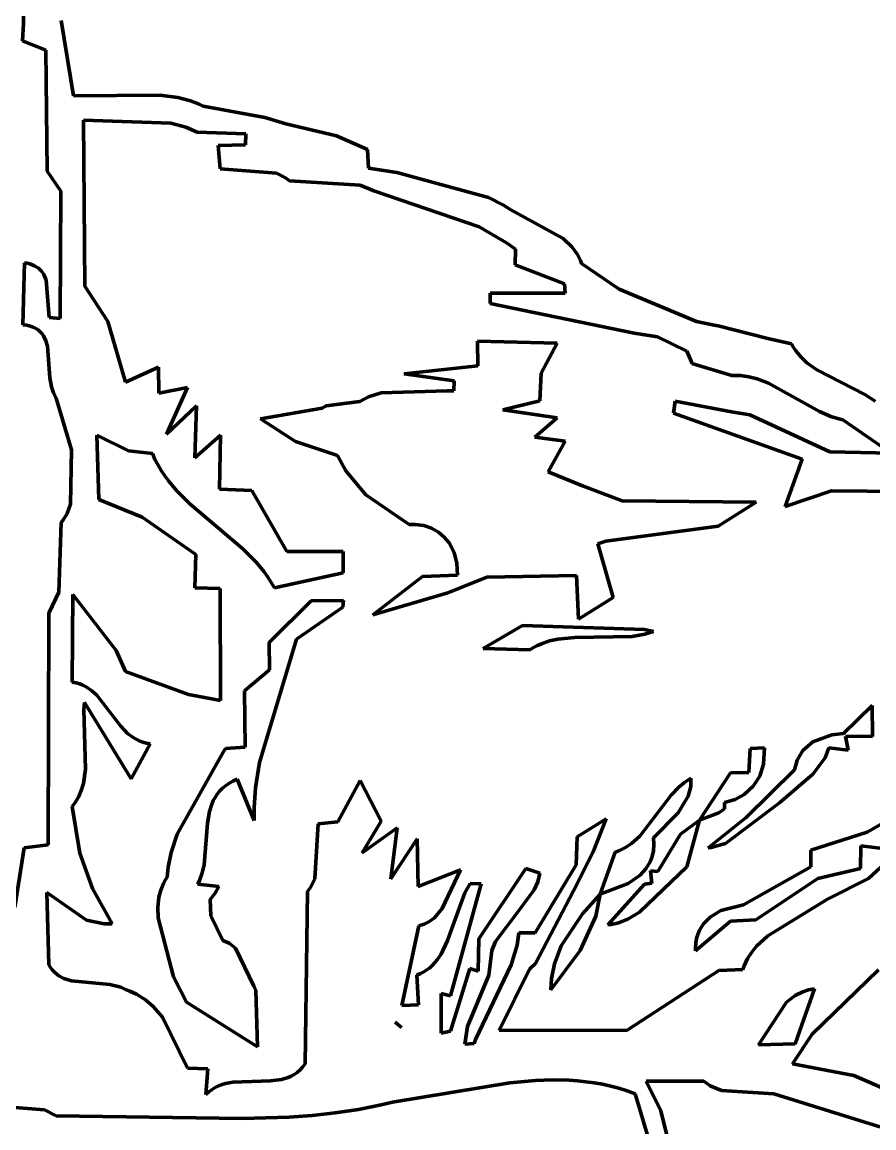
# Model space of a CAD drawing. Header units: millimetres. Extents: x 0 to 7.9, y 0 to 11.
# Drawn here: x 4.207 to 5.168, y 8.53 to 9.778 of the extents above; entities that cross this region are included whole.
import ezdxf

# ---------------------------------------------------------------- set-up
doc = ezdxf.new("R2010")
doc.units = ezdxf.units.MM
doc.layers.add('color#010101ff', color=7, linetype='CONTINUOUS', lineweight=100)
doc.layers.add('color#ffffffff', color=7, linetype='CONTINUOUS', lineweight=100)

msp = doc.modelspace()

# ---------------------------------------------------------------- linework, layer by layer
at = {"layer": 'color#010101ff'}
for p, q in [((4.2089, 9.776), (4.2089, 9.7952)), ((4.2078, 9.7566), (4.2089, 9.776)), ((4.2512, 9.7794), (4.2651, 9.6945)), ((4.2339, 9.7462), (4.2078, 9.7566)), ((4.2356, 9.6097), (4.2339, 9.7462)), ((4.2651, 9.6945), (4.3627, 9.6952)), ((4.3627, 9.6952), (4.3828, 9.6927)), ((4.3828, 9.6927), (4.3974, 9.6889)), ((4.3974, 9.6889), (4.407, 9.6852)), ((4.407, 9.6852), (4.4117, 9.683)), ((4.4117, 9.683), (4.4813, 9.6699)), ((4.2767, 9.6669), (4.2782, 9.4798)), ((4.3749, 9.6638), (4.2767, 9.6669)), ((4.3921, 9.659), (4.3749, 9.6638)), ((4.4046, 9.6536), (4.3921, 9.659)), ((4.4813, 9.6699), (4.505, 9.6629)), ((4.505, 9.6629), (4.562, 9.6493)), ((4.4597, 9.6517), (4.4046, 9.6536)), ((4.4592, 9.6393), (4.4597, 9.6517)), ((4.562, 9.6493), (4.597, 9.634)), ((4.4283, 9.6385), (4.4592, 9.6393)), ((4.4308, 9.6123), (4.4283, 9.6385)), ((4.597, 9.634), (4.5982, 9.6128)), ((4.2509, 9.5871), (4.2356, 9.6097)), ((4.4944, 9.6071), (4.4308, 9.6123)), ((4.5982, 9.6128), (4.63, 9.6081)), ((4.63, 9.6081), (4.7337, 9.5798)), ((4.5044, 9.602), (4.4944, 9.6071)), ((4.5091, 9.5986), (4.5044, 9.602)), ((4.5886, 9.5936), (4.5091, 9.5986)), ((4.2502, 9.4434), (4.2509, 9.5871)), ((4.6041, 9.5874), (4.5886, 9.5936)), ((4.7229, 9.5468), (4.6041, 9.5874)), ((4.7337, 9.5798), (4.7505, 9.5711)), ((4.7505, 9.5711), (4.7586, 9.5658)), ((4.7586, 9.5658), (4.8179, 9.5334)), ((4.754, 9.5286), (4.7229, 9.5468)), ((4.8179, 9.5334), (4.8279, 9.5239)), ((4.7639, 9.5215), (4.754, 9.5286)), ((4.7638, 9.504), (4.7639, 9.5215)), ((4.8279, 9.5239), (4.834, 9.5153)), ((4.834, 9.5153), (4.8372, 9.5087)), ((4.8372, 9.5087), (4.8386, 9.5052)), ((4.2082, 9.4363), (4.2098, 9.5061)), ((4.2098, 9.5061), (4.2131, 9.5056)), ((4.2131, 9.5056), (4.2161, 9.5049)), ((4.2161, 9.5049), (4.2214, 9.5028)), ((4.2214, 9.5028), (4.2257, 9.5001)), ((4.2257, 9.5001), (4.2291, 9.4968)), ((4.2291, 9.4968), (4.2317, 9.493)), ((4.8193, 9.4822), (4.7638, 9.504)), ((4.8386, 9.5052), (4.8811, 9.4764)), ((4.2317, 9.493), (4.2345, 9.4864)), ((4.2345, 9.4864), (4.2379, 9.4445)), ((4.2782, 9.4798), (4.3038, 9.4397)), ((4.7353, 9.4601), (4.7355, 9.4719)), ((4.7355, 9.4719), (4.8202, 9.4718)), ((4.8202, 9.4718), (4.8193, 9.4822)), ((4.8811, 9.4764), (4.9681, 9.44)), ((4.8981, 9.4268), (4.7353, 9.4601)), ((4.2126, 9.4357), (4.2082, 9.4363)), ((4.2164, 9.4348), (4.2126, 9.4357)), ((4.2199, 9.4336), (4.2164, 9.4348)), ((4.2229, 9.4321), (4.2199, 9.4336)), ((4.2379, 9.4445), (4.2502, 9.4434)), ((4.3038, 9.4397), (4.324, 9.3716)), ((4.9681, 9.44), (4.9884, 9.4356)), ((4.9884, 9.4356), (4.9927, 9.4351)), ((4.9927, 9.4351), (5.0489, 9.4207)), ((4.2255, 9.4304), (4.2229, 9.4321)), ((4.2278, 9.4284), (4.2255, 9.4304)), ((4.2298, 9.4261), (4.2278, 9.4284)), ((4.2315, 9.4237), (4.2298, 9.4261)), ((4.234, 9.4182), (4.2315, 9.4237)), ((4.9244, 9.4225), (4.8981, 9.4268)), ((4.9572, 9.4063), (4.9244, 9.4225)), ((5.0489, 9.4207), (5.0755, 9.4147)), ((4.2357, 9.4121), (4.234, 9.4182)), ((4.2387, 9.3765), (4.2357, 9.4121)), ((4.7211, 9.4177), (4.8109, 9.4154)), ((4.7216, 9.39), (4.7211, 9.4177)), ((4.8109, 9.4154), (4.793, 9.3815)), ((5.0755, 9.4147), (5.0778, 9.4106)), ((5.0778, 9.4106), (5.0805, 9.4067)), ((4.9626, 9.3945), (4.9572, 9.4063)), ((5.0805, 9.4067), (5.0863, 9.3996)), ((5.0863, 9.3996), (5.0929, 9.3934)), ((4.324, 9.3716), (4.3613, 9.3884)), ((4.3613, 9.3884), (4.3614, 9.3591)), ((4.6385, 9.3808), (4.7216, 9.39)), ((4.963, 9.3924), (4.9626, 9.3945)), ((5.0081, 9.3788), (4.963, 9.3924)), ((5.0929, 9.3934), (5.104, 9.3854)), ((5.104, 9.3854), (5.1582, 9.3576)), ((4.2404, 9.366), (4.2387, 9.3765)), ((4.6947, 9.3729), (4.6385, 9.3808)), ((4.6943, 9.3618), (4.6947, 9.3729)), ((4.793, 9.3815), (4.7914, 9.3505)), ((5.0131, 9.3789), (5.0081, 9.3788)), ((5.018, 9.3788), (5.0131, 9.3789)), ((5.0275, 9.3775), (5.018, 9.3788)), ((5.0366, 9.3753), (5.0275, 9.3775)), ((5.0496, 9.3704), (5.0366, 9.3753)), ((4.2425, 9.3594), (4.2404, 9.366)), ((4.2455, 9.3534), (4.2425, 9.3594)), ((4.3614, 9.3591), (4.3938, 9.3653)), ((4.3938, 9.3653), (4.3702, 9.3129)), ((4.5983, 9.3548), (4.6123, 9.3594)), ((4.6123, 9.3594), (4.6869, 9.3615)), ((4.6869, 9.3615), (4.6943, 9.3618)), ((5.107, 9.3382), (5.0496, 9.3704)), ((4.263, 9.2951), (4.2455, 9.3534)), ((4.5505, 9.3449), (4.5882, 9.3495)), ((4.5882, 9.3495), (4.5983, 9.3548)), ((4.7914, 9.3505), (4.7498, 9.3402)), ((4.9425, 9.3364), (4.9441, 9.3501)), ((4.9441, 9.3501), (5.0079, 9.3378)), ((5.1582, 9.3576), (5.1699, 9.3499)), ((4.3702, 9.3129), (4.4039, 9.3447)), ((4.4039, 9.3447), (4.4023, 9.2859)), ((4.4764, 9.3301), (4.5458, 9.3422)), ((4.5458, 9.3422), (4.5505, 9.3449)), ((4.7498, 9.3402), (4.8111, 9.331)), ((5.0877, 9.2847), (4.9425, 9.3364)), ((5.0079, 9.3378), (5.0286, 9.3346)), ((5.0286, 9.3346), (5.1189, 9.2928)), ((5.12, 9.3327), (5.107, 9.3382)), ((4.5157, 9.3045), (4.4764, 9.3301)), ((4.8111, 9.331), (4.7857, 9.3092)), ((5.129, 9.33), (5.12, 9.3327)), ((5.1336, 9.329), (5.129, 9.33)), ((5.1881, 9.2912), (5.1336, 9.329)), ((4.3272, 9.294), (4.2917, 9.3116)), ((4.2917, 9.3116), (4.294, 9.239)), ((4.4023, 9.2859), (4.431, 9.3118)), ((4.431, 9.3118), (4.4301, 9.2508)), ((4.7857, 9.3092), (4.82, 9.3048)), ((4.5633, 9.2888), (4.5157, 9.3045)), ((4.82, 9.3048), (4.801, 9.2703)), ((4.2618, 9.2339), (4.263, 9.2951)), ((4.3542, 9.2909), (4.3272, 9.294)), ((4.3572, 9.2842), (4.3542, 9.2909)), ((4.3606, 9.2778), (4.3572, 9.2842)), ((4.5727, 9.2713), (4.5633, 9.2888)), ((5.0683, 9.2311), (5.0877, 9.2847)), ((5.1189, 9.2928), (5.1881, 9.2912)), ((4.3643, 9.2716), (4.3606, 9.2778)), ((4.3682, 9.2657), (4.3643, 9.2716)), ((4.5952, 9.2442), (4.5727, 9.2713)), ((4.3725, 9.26), (4.3682, 9.2657)), ((4.3816, 9.2492), (4.3725, 9.26)), ((4.801, 9.2703), (4.8398, 9.2546)), ((4.3966, 9.2342), (4.3816, 9.2492)), ((4.4301, 9.2508), (4.4666, 9.2492)), ((4.4666, 9.2492), (4.5061, 9.1804)), ((4.8398, 9.2546), (4.8845, 9.2374)), ((5.1205, 9.2488), (5.0683, 9.2311)), ((5.263, 9.2478), (5.1205, 9.2488)), ((4.2579, 9.2231), (4.2618, 9.2339)), ((4.294, 9.239), (4.3428, 9.2191)), ((4.4564, 9.1834), (4.3966, 9.2342)), ((4.6439, 9.2109), (4.5952, 9.2442)), ((4.8845, 9.2374), (5.0355, 9.2362)), ((5.0355, 9.2362), (4.9928, 9.2091)), ((4.2533, 9.2154), (4.2579, 9.2231)), ((4.2485, 9.1343), (4.2514, 9.213)), ((4.2514, 9.213), (4.2533, 9.2154)), ((4.3428, 9.2191), (4.4033, 9.177)), ((4.6508, 9.2109), (4.6439, 9.2109)), ((4.6605, 9.2095), (4.6508, 9.2109)), ((4.6693, 9.2066), (4.6605, 9.2095)), ((4.9928, 9.2091), (4.8661, 9.1919)), ((4.6771, 9.2023), (4.6693, 9.2066)), ((4.6837, 9.1967), (4.6771, 9.2023)), ((4.6893, 9.19), (4.6837, 9.1967)), ((4.6948, 9.1794), (4.6893, 9.19)), ((4.8661, 9.1919), (4.857, 9.1889)), ((4.857, 9.1889), (4.8744, 9.1283)), ((4.4033, 9.177), (4.4022, 9.1395)), ((4.4713, 9.1682), (4.4564, 9.1834)), ((4.5061, 9.1804), (4.5694, 9.1805)), ((4.5694, 9.1805), (4.5697, 9.1563)), ((4.698, 9.1673), (4.6948, 9.1794)), ((4.4803, 9.1573), (4.4713, 9.1682)), ((4.6987, 9.1538), (4.698, 9.1673)), ((4.4844, 9.1515), (4.4803, 9.1573)), ((4.4883, 9.1455), (4.4844, 9.1515)), ((4.5697, 9.1563), (4.4919, 9.1392)), ((4.603, 9.1089), (4.6592, 9.1523)), ((4.6592, 9.1523), (4.6987, 9.1538)), ((4.7316, 9.1514), (4.6877, 9.1338)), ((4.8327, 9.1534), (4.7316, 9.1514)), ((4.8353, 9.104), (4.8327, 9.1534)), ((4.2374, 9.1109), (4.2485, 9.1343)), ((4.4022, 9.1395), (4.4306, 9.1386)), ((4.4306, 9.1386), (4.4312, 9.0123)), ((4.4919, 9.1392), (4.4883, 9.1455)), ((4.6877, 9.1338), (4.603, 9.1089)), ((4.2644, 9.132), (4.2639, 9.033)), ((4.3134, 9.0685), (4.2644, 9.132)), ((4.4861, 9.0776), (4.5336, 9.1247)), ((4.5336, 9.1247), (4.57, 9.1251)), ((4.57, 9.1251), (4.5692, 9.1176)), ((4.8744, 9.1283), (4.8353, 9.104)), ((4.2366, 8.8495), (4.2374, 9.1109)), ((4.5692, 9.1176), (4.5167, 9.0815)), ((4.7277, 9.071), (4.7718, 9.0967)), ((4.7718, 9.0967), (4.9095, 9.0922)), ((4.8956, 9.0843), (4.831, 9.0834)), ((4.9101, 9.087), (4.8956, 9.0843)), ((4.9095, 9.0922), (4.9196, 9.0899)), ((4.9196, 9.0899), (4.9101, 9.087)), ((4.5167, 9.0815), (4.4753, 8.9422)), ((4.4863, 9.0467), (4.4861, 9.0776)), ((4.7844, 9.0719), (4.7801, 9.0693)), ((4.7888, 9.0743), (4.7844, 9.0719)), ((4.7933, 9.0763), (4.7888, 9.0743)), ((4.8024, 9.0794), (4.7933, 9.0763)), ((4.8117, 9.0815), (4.8024, 9.0794)), ((4.831, 9.0834), (4.8117, 9.0815)), ((4.3239, 9.0449), (4.3134, 9.0685)), ((4.7801, 9.0693), (4.7277, 9.071)), ((4.4583, 9.0232), (4.4863, 9.0467)), ((4.3949, 9.0191), (4.3239, 9.0449)), ((4.2639, 9.033), (4.2682, 9.0321)), ((4.2682, 9.0321), (4.2722, 9.0309)), ((4.2722, 9.0309), (4.2759, 9.0294)), ((4.2759, 9.0294), (4.2794, 9.0277)), ((4.2794, 9.0277), (4.2859, 9.0233)), ((4.2859, 9.0233), (4.2916, 9.0182)), ((4.4588, 8.9595), (4.4583, 9.0232)), ((4.2777, 9.0101), (4.277, 9.002)), ((4.3303, 8.924), (4.2777, 9.0101)), ((4.2916, 9.0182), (4.3181, 8.9836)), ((4.4312, 9.0123), (4.3949, 9.0191)), ((4.277, 9.002), (4.2787, 8.9346)), ((5.1343, 8.975), (5.1665, 9.0064)), ((5.1665, 9.0064), (5.167, 8.9716)), ((4.3181, 8.9836), (4.3262, 8.9751)), ((4.3262, 8.9751), (4.3324, 8.9704)), ((5.0995, 8.9654), (5.1209, 8.9735)), ((5.1209, 8.9735), (5.1343, 8.975)), ((5.167, 8.9716), (5.1364, 8.9721)), ((5.1364, 8.9721), (5.1395, 8.9562)), ((4.3519, 8.9632), (4.3303, 8.924)), ((4.3324, 8.9704), (4.3358, 8.9684)), ((4.3358, 8.9684), (4.3394, 8.9666)), ((4.3394, 8.9666), (4.3433, 8.9652)), ((4.3433, 8.9652), (4.3474, 8.964)), ((4.3474, 8.964), (4.3519, 8.9632)), ((4.4366, 8.958), (4.4588, 8.9595)), ((5.0884, 8.9558), (5.0995, 8.9654)), ((4.3822, 8.8615), (4.4339, 8.9532)), ((4.4339, 8.9532), (4.4366, 8.958)), ((5.0274, 8.931), (5.0288, 8.9581)), ((5.0288, 8.9581), (5.0451, 8.9587)), ((5.0451, 8.9587), (5.044, 8.9405)), ((5.0819, 8.9448), (5.0884, 8.9558)), ((5.1133, 8.9475), (5.0996, 8.9291)), ((5.1175, 8.9587), (5.1133, 8.9475)), ((5.1395, 8.9562), (5.1175, 8.9587)), ((4.2787, 8.9346), (4.2764, 8.9184)), ((4.4753, 8.9422), (4.4707, 8.9135)), ((5.0242, 8.8802), (5.0787, 8.9341)), ((5.044, 8.9405), (5.0397, 8.927)), ((5.0787, 8.9341), (5.0819, 8.9448)), ((4.4501, 8.9234), (4.4451, 8.9212)), ((4.4692, 8.8768), (4.4501, 8.9234)), ((4.5634, 8.8752), (4.5888, 8.9219)), ((4.5888, 8.9219), (4.6123, 8.8761)), ((4.9548, 8.9198), (4.9619, 8.9244)), ((4.9619, 8.9244), (4.9617, 8.9153)), ((4.9715, 8.8771), (5.0065, 8.9305)), ((5.0065, 8.9305), (5.0274, 8.931)), ((5.0397, 8.927), (5.0323, 8.9154)), ((5.0996, 8.9291), (5.0621, 8.8967)), ((4.274, 8.9107), (4.2707, 8.9032)), ((4.2764, 8.9184), (4.274, 8.9107)), ((4.43, 8.9099), (4.4273, 8.9065)), ((4.4331, 8.913), (4.43, 8.9099)), ((4.4366, 8.916), (4.4331, 8.913)), ((4.4406, 8.9187), (4.4366, 8.916)), ((4.4451, 8.9212), (4.4406, 8.9187)), ((4.4707, 8.9135), (4.4691, 8.8916)), ((4.9397, 8.9054), (4.9483, 8.9144)), ((4.9483, 8.9144), (4.9548, 8.9198)), ((4.9617, 8.9153), (4.959, 8.9044)), ((5.0323, 8.9154), (5.0221, 8.9061)), ((4.2707, 8.9032), (4.2663, 8.896)), ((4.423, 8.8992), (4.4213, 8.8953)), ((4.425, 8.9029), (4.423, 8.8992)), ((4.4273, 8.9065), (4.425, 8.9029)), ((4.9042, 8.859), (4.9397, 8.9054)), ((4.959, 8.9044), (4.9477, 8.8856)), ((5.0119, 8.9006), (5, 8.8971)), ((5, 8.8971), (5, 8.8901)), ((5.0621, 8.8967), (5.001, 8.8509)), ((5.0221, 8.9061), (5.0119, 8.9006)), ((4.2663, 8.896), (4.2636, 8.8925)), ((4.2636, 8.8925), (4.2724, 8.8401)), ((4.4188, 8.887), (4.4166, 8.8738)), ((4.4213, 8.8953), (4.4188, 8.887)), ((4.4691, 8.8916), (4.4692, 8.8768)), ((4.9477, 8.8856), (4.9198, 8.8573)), ((4.9935, 8.8854), (4.9715, 8.8771)), ((5, 8.8901), (4.9935, 8.8854)), ((5.161, 8.8635), (5.1996, 8.8859)), ((4.4166, 8.8738), (4.4127, 8.8269)), ((4.5375, 8.811), (4.5414, 8.8731)), ((4.5414, 8.8731), (4.5634, 8.8752)), ((4.6123, 8.8761), (4.5911, 8.8403)), ((4.8335, 8.8583), (4.8664, 8.8788)), ((4.8664, 8.8788), (4.8518, 8.8414)), ((4.9501, 8.8614), (4.9715, 8.8771)), ((4.9715, 8.8771), (4.9575, 8.8245)), ((4.9814, 8.8458), (5.0242, 8.8802)), ((4.3753, 8.8406), (4.3822, 8.8615)), ((4.5911, 8.8403), (4.6303, 8.8684)), ((4.6303, 8.8684), (4.6233, 8.8111)), ((4.9245, 8.8191), (4.9501, 8.8614)), ((5.0972, 8.8432), (5.161, 8.8635)), ((4.2096, 8.8458), (4.2366, 8.8495)), ((4.6233, 8.8111), (4.6531, 8.856)), ((4.6531, 8.856), (4.6541, 8.8023)), ((4.8326, 8.8266), (4.8335, 8.8583)), ((4.8882, 8.8464), (4.8951, 8.8509)), ((4.8951, 8.8509), (4.9042, 8.859)), ((4.9198, 8.8573), (4.9203, 8.8496)), ((4.9203, 8.8496), (4.9198, 8.8426)), ((5.001, 8.8509), (4.9848, 8.8463)), ((5.1538, 8.8482), (5.1534, 8.8227)), ((5.1874, 8.844), (5.1538, 8.8482)), ((4.1992, 8.7789), (4.2096, 8.8458)), ((4.2724, 8.8401), (4.2867, 8.8)), ((4.3721, 8.8243), (4.3753, 8.8406)), ((4.8518, 8.8414), (4.8294, 8.7974)), ((4.8597, 8.7937), (4.8765, 8.8412)), ((4.8765, 8.8412), (4.8806, 8.8427)), ((4.8806, 8.8427), (4.8882, 8.8464)), ((4.9183, 8.8361), (4.916, 8.8301)), ((4.9198, 8.8426), (4.9183, 8.8361)), ((4.9848, 8.8463), (4.9814, 8.8458)), ((5.0972, 8.8247), (5.0972, 8.8432)), ((4.371, 8.813), (4.3721, 8.8243)), ((4.4127, 8.8269), (4.4106, 8.8178)), ((4.7228, 8.7434), (4.7755, 8.8226)), ((4.7755, 8.8226), (4.7914, 8.8175)), ((4.7864, 8.7499), (4.8326, 8.8266)), ((4.9575, 8.8245), (4.9039, 8.7732)), ((4.911, 8.8221), (4.9046, 8.8151)), ((4.916, 8.8301), (4.911, 8.8221)), ((5.0214, 8.7816), (5.0972, 8.8247)), ((5.1534, 8.8227), (5.1051, 8.8114)), ((5.1624, 8.8112), (5.1763, 8.824)), ((4.3667, 8.8056), (4.3687, 8.8093)), ((4.3687, 8.8093), (4.371, 8.813)), ((4.4106, 8.8178), (4.4076, 8.8091)), ((4.5326, 8.8012), (4.5375, 8.811)), ((4.6541, 8.8023), (4.702, 8.8213)), ((4.702, 8.8213), (4.6814, 8.7775)), ((4.7908, 8.8141), (4.7891, 8.8076)), ((4.7914, 8.8175), (4.7908, 8.8141)), ((4.9046, 8.8151), (4.8913, 8.8057)), ((4.9179, 8.8061), (4.9163, 8.8199)), ((4.9163, 8.8199), (4.9245, 8.8191)), ((5.1051, 8.8114), (5.0351, 8.7648)), ((5.1161, 8.7881), (5.1624, 8.8112)), ((4.2867, 8.8), (4.309, 8.7603)), ((4.3616, 8.7904), (4.3636, 8.7981)), ((4.3636, 8.7981), (4.3667, 8.8056)), ((4.4076, 8.8091), (4.4056, 8.805)), ((4.4056, 8.805), (4.4293, 8.8024)), ((4.4293, 8.8024), (4.4252, 8.7947)), ((4.5292, 8.7966), (4.5326, 8.8012)), ((4.7254, 8.8052), (4.6908, 8.679)), ((4.7067, 8.795), (4.7129, 8.8058)), ((4.7129, 8.8058), (4.7254, 8.8052)), ((4.7849, 8.7984), (4.768, 8.7755)), ((4.7891, 8.8076), (4.7849, 8.7984)), ((4.8294, 8.7974), (4.7867, 8.7154)), ((4.8913, 8.8057), (4.8597, 8.7937)), ((4.8683, 8.7589), (4.9097, 8.8048)), ((4.9097, 8.8048), (4.9179, 8.8061)), ((4.2799, 8.7642), (4.235, 8.7954)), ((4.235, 8.7954), (4.2373, 8.714)), ((4.3604, 8.7788), (4.3616, 8.7904)), ((4.4252, 8.7947), (4.4196, 8.7878)), ((4.4196, 8.7878), (4.4203, 8.7693)), ((4.5266, 8.6023), (4.5292, 8.7966)), ((4.6873, 8.7413), (4.7067, 8.795)), ((4.8395, 8.7716), (4.8597, 8.7937)), ((4.8597, 8.7937), (4.8545, 8.769)), ((5.0487, 8.7467), (5.1161, 8.7881)), ((4.3609, 8.767), (4.3604, 8.7788)), ((4.6814, 8.7775), (4.6728, 8.7671)), ((4.768, 8.7755), (4.7416, 8.7401)), ((4.9039, 8.7732), (4.8909, 8.7653)), ((4.9837, 8.7678), (4.9958, 8.7751)), ((4.9958, 8.7751), (5.0214, 8.7816)), ((4.2998, 8.7602), (4.2799, 8.7642)), ((4.309, 8.7603), (4.2998, 8.7602)), ((4.3782, 8.7005), (4.3609, 8.767)), ((4.4203, 8.7693), (4.4337, 8.7415)), ((4.6609, 8.7598), (4.6551, 8.7581)), ((4.6661, 8.7623), (4.6609, 8.7598)), ((4.6728, 8.7671), (4.6661, 8.7623)), ((4.8157, 8.7352), (4.8395, 8.7716)), ((4.8545, 8.769), (4.8371, 8.7301)), ((4.8724, 8.7594), (4.8683, 8.7589)), ((4.8801, 8.7612), (4.8724, 8.7594)), ((4.8909, 8.7653), (4.8801, 8.7612)), ((5.0067, 8.7632), (4.9673, 8.7296)), ((4.9716, 8.7531), (4.976, 8.7601)), ((4.976, 8.7601), (4.9837, 8.7678)), ((5.0351, 8.7648), (5.0067, 8.7632)), ((4.6551, 8.7581), (4.6359, 8.6681)), ((4.7658, 8.7361), (4.7679, 8.7502)), ((4.7679, 8.7502), (4.7864, 8.7499)), ((4.9686, 8.7452), (4.9716, 8.7531)), ((4.4337, 8.7415), (4.4408, 8.7384)), ((4.4408, 8.7384), (4.4482, 8.7326)), ((4.68, 8.7261), (4.6873, 8.7413)), ((4.7219, 8.7069), (4.7228, 8.7434)), ((4.7416, 8.7401), (4.7375, 8.73)), ((4.7591, 8.7139), (4.7658, 8.7361)), ((4.8079, 8.7152), (4.8157, 8.7352)), ((4.9672, 8.7329), (4.9675, 8.7393)), ((4.9675, 8.7393), (4.9686, 8.7452)), ((5.0307, 8.7283), (5.0361, 8.735)), ((5.0361, 8.735), (5.0487, 8.7467)), ((4.4482, 8.7326), (4.4689, 8.6897)), ((4.6755, 8.7194), (4.68, 8.7261)), ((4.7375, 8.73), (4.7339, 8.7021)), ((4.8371, 8.7301), (4.804, 8.6856)), ((4.9673, 8.7296), (4.9672, 8.7329)), ((5.026, 8.721), (5.0307, 8.7283)), ((4.2373, 8.714), (4.2393, 8.7109)), ((4.2393, 8.7109), (4.2415, 8.7081)), ((4.664, 8.7082), (4.6672, 8.7107)), ((4.6672, 8.7107), (4.6702, 8.7134)), ((4.6702, 8.7134), (4.6755, 8.7194)), ((4.6905, 8.639), (4.7123, 8.7097)), ((4.7123, 8.7097), (4.7219, 8.7069)), ((4.7188, 8.6295), (4.7591, 8.7139)), ((4.7867, 8.7154), (4.7799, 8.7091)), ((4.8046, 8.6985), (4.8079, 8.7152)), ((5.0205, 8.7087), (5.0221, 8.713)), ((5.0221, 8.713), (5.026, 8.721)), ((4.2415, 8.7081), (4.2438, 8.7056)), ((4.2438, 8.7056), (4.2487, 8.7016)), ((4.2487, 8.7016), (4.2542, 8.6986)), ((4.2542, 8.6986), (4.2631, 8.6958)), ((4.3927, 8.672), (4.3782, 8.7005)), ((4.6527, 8.7023), (4.6567, 8.704)), ((4.6545, 8.6689), (4.6527, 8.7023)), ((4.6567, 8.704), (4.6605, 8.706)), ((4.6605, 8.706), (4.664, 8.7082)), ((4.7339, 8.7021), (4.7099, 8.6442)), ((4.7799, 8.7091), (4.7457, 8.6398)), ((4.804, 8.6856), (4.8046, 8.6985)), ((4.8899, 8.6401), (4.9936, 8.7077)), ((4.9936, 8.7077), (5.0205, 8.7087)), ((5.1738, 8.7084), (5.0989, 8.6357)), ((4.2631, 8.6958), (4.3061, 8.6918)), ((4.3061, 8.6918), (4.3188, 8.6886)), ((4.3188, 8.6886), (4.3247, 8.6857)), ((4.3247, 8.6857), (4.3287, 8.6843)), ((4.4689, 8.6897), (4.4711, 8.6855)), ((4.4711, 8.6855), (4.473, 8.6216)), ((5.0797, 8.6249), (5.1014, 8.687)), ((5.0945, 8.6857), (5.0882, 8.6836)), ((5.1014, 8.687), (5.0945, 8.6857)), ((4.3287, 8.6843), (4.3362, 8.6809)), ((4.3362, 8.6809), (4.3463, 8.6746)), ((4.3463, 8.6746), (4.3552, 8.6669)), ((4.473, 8.6216), (4.3927, 8.672)), ((4.6908, 8.679), (4.6802, 8.6816)), ((4.6802, 8.6816), (4.6803, 8.637)), ((5.0797, 8.6794), (5.0699, 8.6718)), ((5.0882, 8.6836), (5.0797, 8.6794)), ((4.3552, 8.6669), (4.3655, 8.6549)), ((4.6359, 8.6681), (4.6545, 8.6689)), ((5.0699, 8.6718), (5.0384, 8.6237)), ((4.3655, 8.6549), (4.394, 8.5973)), ((4.6284, 8.6491), (4.6326, 8.6455)), ((4.6355, 8.6431), (4.6284, 8.6491)), ((4.6326, 8.6455), (4.6355, 8.6431)), ((4.6803, 8.637), (4.6905, 8.639)), ((4.7099, 8.6442), (4.707, 8.6244)), ((4.7457, 8.6398), (4.8899, 8.6401)), ((5.0989, 8.6357), (5.0766, 8.6024)), ((4.707, 8.6244), (4.7173, 8.6251)), ((4.7173, 8.6251), (4.7188, 8.6295)), ((5.0384, 8.6237), (5.0797, 8.6249)), ((4.394, 8.5973), (4.4167, 8.5965)), ((4.5209, 8.5954), (4.5238, 8.5986)), ((4.5238, 8.5986), (4.5266, 8.6023)), ((5.0766, 8.6024), (5.1458, 8.5891)), ((4.4167, 8.5965), (4.4147, 8.5676)), ((4.4998, 8.5845), (4.5074, 8.5868)), ((4.5074, 8.5868), (4.511, 8.5884)), ((4.511, 8.5884), (4.5144, 8.5903)), ((4.5144, 8.5903), (4.5177, 8.5926)), ((4.5177, 8.5926), (4.5209, 8.5954)), ((5.1458, 8.5891), (5.2162, 8.5584)), ((4.4181, 8.5707), (4.4216, 8.5733)), ((4.4216, 8.5733), (4.4252, 8.5755)), ((4.4252, 8.5755), (4.429, 8.5773)), ((4.429, 8.5773), (4.4329, 8.5788)), ((4.4329, 8.5788), (4.4369, 8.5799)), ((4.4369, 8.5799), (4.4451, 8.5815)), ((4.4451, 8.5815), (4.4877, 8.5829)), ((4.4877, 8.5829), (4.4998, 8.5845)), ((4.7578, 8.5808), (4.6253, 8.5589)), ((4.7865, 8.5834), (4.7578, 8.5808)), ((4.8056, 8.5841), (4.7865, 8.5834)), ((4.8246, 8.5837), (4.8056, 8.5841)), ((4.834, 8.5831), (4.8246, 8.5837)), ((4.8434, 8.5821), (4.834, 8.5831)), ((4.8528, 8.5808), (4.8434, 8.5821)), ((4.8622, 8.5791), (4.8528, 8.5808)), ((4.8715, 8.5771), (4.8622, 8.5791)), ((4.8808, 8.5746), (4.8715, 8.5771)), ((4.89, 8.5717), (4.8808, 8.5746)), ((4.9764, 8.5826), (4.9114, 8.5828)), ((4.9114, 8.5828), (4.928, 8.5492)), ((4.9836, 8.5775), (4.9764, 8.5826)), ((4.9964, 8.572), (4.9836, 8.5775)), ((4.4147, 8.5676), (4.4181, 8.5707)), ((4.8992, 8.5683), (4.89, 8.5717)), ((4.9138, 8.5191), (4.8992, 8.5683)), ((5.0555, 8.5682), (4.9964, 8.572)), ((5.1752, 8.5313), (5.0555, 8.5682)), ((4.2326, 8.5502), (4.1635, 8.5559)), ((4.2457, 8.5434), (4.2326, 8.5502)), ((4.5867, 8.5508), (4.5607, 8.5469)), ((4.5996, 8.5532), (4.5867, 8.5508)), ((4.6125, 8.5559), (4.5996, 8.5532)), ((4.6253, 8.5589), (4.6125, 8.5559)), ((4.928, 8.5492), (4.9348, 8.5218)), ((4.4561, 8.5405), (4.2457, 8.5434)), ((4.5086, 8.5421), (4.4561, 8.5405)), ((4.5347, 8.5441), (4.5086, 8.5421)), ((4.5607, 8.5469), (4.5347, 8.5441))]:
    msp.add_line(p, q, dxfattribs=at)
at = {"layer": 'color#ffffffff'}
for p, q in [((4.2089, 9.7952), (4.2089, 9.776)), ((4.2089, 9.776), (4.2078, 9.7566)), ((4.2651, 9.6945), (4.2512, 9.7794)), ((4.2078, 9.7566), (4.2339, 9.7462)), ((4.2339, 9.7462), (4.2356, 9.6097)), ((4.3627, 9.6952), (4.2651, 9.6945)), ((4.3828, 9.6927), (4.3627, 9.6952)), ((4.3974, 9.6889), (4.3828, 9.6927)), ((4.407, 9.6852), (4.3974, 9.6889)), ((4.4117, 9.683), (4.407, 9.6852)), ((4.4813, 9.6699), (4.4117, 9.683)), ((4.2767, 9.6669), (4.3749, 9.6638)), ((4.2782, 9.4798), (4.2767, 9.6669)), ((4.3749, 9.6638), (4.3921, 9.659)), ((4.3921, 9.659), (4.4046, 9.6536)), ((4.505, 9.6629), (4.4813, 9.6699)), ((4.562, 9.6493), (4.505, 9.6629)), ((4.4046, 9.6536), (4.4597, 9.6517)), ((4.4597, 9.6517), (4.4592, 9.6393)), ((4.597, 9.634), (4.562, 9.6493)), ((4.4592, 9.6393), (4.4283, 9.6385)), ((4.4283, 9.6385), (4.4308, 9.6123)), ((4.5982, 9.6128), (4.597, 9.634)), ((4.2356, 9.6097), (4.2509, 9.5871)), ((4.4308, 9.6123), (4.4944, 9.6071)), ((4.63, 9.6081), (4.5982, 9.6128)), ((4.7337, 9.5798), (4.63, 9.6081)), ((4.4944, 9.6071), (4.5044, 9.602)), ((4.5044, 9.602), (4.5091, 9.5986)), ((4.5091, 9.5986), (4.5886, 9.5936)), ((4.2509, 9.5871), (4.2502, 9.4434)), ((4.5886, 9.5936), (4.6041, 9.5874)), ((4.6041, 9.5874), (4.7229, 9.5468)), ((4.7505, 9.5711), (4.7337, 9.5798)), ((4.7586, 9.5658), (4.7505, 9.5711)), ((4.8179, 9.5334), (4.7586, 9.5658)), ((4.7229, 9.5468), (4.754, 9.5286)), ((4.8279, 9.5239), (4.8179, 9.5334)), ((4.754, 9.5286), (4.7639, 9.5215)), ((4.7639, 9.5215), (4.7638, 9.504)), ((4.834, 9.5153), (4.8279, 9.5239)), ((4.8372, 9.5087), (4.834, 9.5153)), ((4.8386, 9.5052), (4.8372, 9.5087)), ((4.2098, 9.5061), (4.2082, 9.4363)), ((4.2131, 9.5056), (4.2098, 9.5061)), ((4.2161, 9.5049), (4.2131, 9.5056)), ((4.2214, 9.5028), (4.2161, 9.5049)), ((4.2257, 9.5001), (4.2214, 9.5028)), ((4.2291, 9.4968), (4.2257, 9.5001)), ((4.2317, 9.493), (4.2291, 9.4968)), ((4.7638, 9.504), (4.8193, 9.4822)), ((4.8811, 9.4764), (4.8386, 9.5052)), ((4.2345, 9.4864), (4.2317, 9.493)), ((4.2379, 9.4445), (4.2345, 9.4864)), ((4.3038, 9.4397), (4.2782, 9.4798)), ((4.7355, 9.4719), (4.7353, 9.4601)), ((4.8202, 9.4718), (4.7355, 9.4719)), ((4.8193, 9.4822), (4.8202, 9.4718)), ((4.9681, 9.44), (4.8811, 9.4764)), ((4.7353, 9.4601), (4.8981, 9.4268)), ((4.2082, 9.4363), (4.2126, 9.4357)), ((4.2126, 9.4357), (4.2164, 9.4348)), ((4.2164, 9.4348), (4.2199, 9.4336)), ((4.2199, 9.4336), (4.2229, 9.4321)), ((4.2502, 9.4434), (4.2379, 9.4445)), ((4.324, 9.3716), (4.3038, 9.4397)), ((4.9884, 9.4356), (4.9681, 9.44)), ((4.9927, 9.4351), (4.9884, 9.4356)), ((5.0489, 9.4207), (4.9927, 9.4351)), ((4.2229, 9.4321), (4.2255, 9.4304)), ((4.2255, 9.4304), (4.2278, 9.4284)), ((4.2278, 9.4284), (4.2298, 9.4261)), ((4.2298, 9.4261), (4.2315, 9.4237)), ((4.2315, 9.4237), (4.234, 9.4182)), ((4.8981, 9.4268), (4.9244, 9.4225)), ((4.9244, 9.4225), (4.9572, 9.4063)), ((5.0755, 9.4147), (5.0489, 9.4207)), ((4.234, 9.4182), (4.2357, 9.4121)), ((4.2357, 9.4121), (4.2387, 9.3765)), ((4.7211, 9.4177), (4.7216, 9.39)), ((4.8109, 9.4154), (4.7211, 9.4177)), ((4.793, 9.3815), (4.8109, 9.4154)), ((5.0778, 9.4106), (5.0755, 9.4147)), ((5.0805, 9.4067), (5.0778, 9.4106)), ((4.9572, 9.4063), (4.9626, 9.3945)), ((5.0863, 9.3996), (5.0805, 9.4067)), ((5.0929, 9.3934), (5.0863, 9.3996)), ((4.3613, 9.3884), (4.324, 9.3716)), ((4.3614, 9.3591), (4.3613, 9.3884)), ((4.7216, 9.39), (4.6385, 9.3808)), ((4.9626, 9.3945), (4.963, 9.3924)), ((4.963, 9.3924), (5.0081, 9.3788)), ((5.104, 9.3854), (5.0929, 9.3934)), ((5.1582, 9.3576), (5.104, 9.3854)), ((4.2387, 9.3765), (4.2404, 9.366)), ((4.6385, 9.3808), (4.6947, 9.3729)), ((4.6947, 9.3729), (4.6943, 9.3618)), ((4.7914, 9.3505), (4.793, 9.3815)), ((5.0081, 9.3788), (5.0131, 9.3789)), ((5.0131, 9.3789), (5.018, 9.3788)), ((5.018, 9.3788), (5.0275, 9.3775)), ((5.0275, 9.3775), (5.0366, 9.3753)), ((5.0366, 9.3753), (5.0496, 9.3704)), ((4.2404, 9.366), (4.2425, 9.3594)), ((4.2425, 9.3594), (4.2455, 9.3534)), ((4.3938, 9.3653), (4.3614, 9.3591)), ((4.3702, 9.3129), (4.3938, 9.3653)), ((4.6123, 9.3594), (4.5983, 9.3548)), ((4.6869, 9.3615), (4.6123, 9.3594)), ((4.6943, 9.3618), (4.6869, 9.3615)), ((5.0496, 9.3704), (5.107, 9.3382)), ((4.2455, 9.3534), (4.263, 9.2951)), ((4.5882, 9.3495), (4.5505, 9.3449)), ((4.5983, 9.3548), (4.5882, 9.3495)), ((4.7498, 9.3402), (4.7914, 9.3505)), ((4.9441, 9.3501), (4.9425, 9.3364)), ((5.0079, 9.3378), (4.9441, 9.3501)), ((5.1699, 9.3499), (5.1582, 9.3576)), ((4.4039, 9.3447), (4.3702, 9.3129)), ((4.4023, 9.2859), (4.4039, 9.3447)), ((4.5458, 9.3422), (4.4764, 9.3301)), ((4.5505, 9.3449), (4.5458, 9.3422)), ((4.8111, 9.331), (4.7498, 9.3402)), ((4.9425, 9.3364), (5.0877, 9.2847)), ((5.0286, 9.3346), (5.0079, 9.3378)), ((5.1189, 9.2928), (5.0286, 9.3346)), ((5.107, 9.3382), (5.12, 9.3327)), ((4.4764, 9.3301), (4.5157, 9.3045)), ((4.7857, 9.3092), (4.8111, 9.331)), ((5.12, 9.3327), (5.129, 9.33)), ((5.129, 9.33), (5.1336, 9.329)), ((5.1336, 9.329), (5.1881, 9.2912)), ((4.294, 9.239), (4.2917, 9.3116)), ((4.2917, 9.3116), (4.3272, 9.294)), ((4.431, 9.3118), (4.4023, 9.2859)), ((4.4301, 9.2508), (4.431, 9.3118)), ((4.82, 9.3048), (4.7857, 9.3092)), ((4.5157, 9.3045), (4.5633, 9.2888)), ((4.801, 9.2703), (4.82, 9.3048)), ((4.263, 9.2951), (4.2618, 9.2339)), ((4.3272, 9.294), (4.3542, 9.2909)), ((4.3542, 9.2909), (4.3572, 9.2842)), ((4.3572, 9.2842), (4.3606, 9.2778)), ((4.5633, 9.2888), (4.5727, 9.2713)), ((5.0877, 9.2847), (5.0683, 9.2311)), ((5.1881, 9.2912), (5.1189, 9.2928)), ((4.3606, 9.2778), (4.3643, 9.2716)), ((4.3643, 9.2716), (4.3682, 9.2657)), ((4.5727, 9.2713), (4.5952, 9.2442)), ((4.3682, 9.2657), (4.3725, 9.26)), ((4.3725, 9.26), (4.3816, 9.2492)), ((4.8398, 9.2546), (4.801, 9.2703)), ((4.3816, 9.2492), (4.3966, 9.2342)), ((4.4666, 9.2492), (4.4301, 9.2508)), ((4.5061, 9.1804), (4.4666, 9.2492)), ((4.8845, 9.2374), (4.8398, 9.2546)), ((5.0683, 9.2311), (5.1205, 9.2488)), ((5.1205, 9.2488), (5.263, 9.2478)), ((4.2618, 9.2339), (4.2579, 9.2231)), ((4.3428, 9.2191), (4.294, 9.239)), ((4.3966, 9.2342), (4.4564, 9.1834)), ((4.5952, 9.2442), (4.6439, 9.2109)), ((5.0355, 9.2362), (4.8845, 9.2374)), ((4.9928, 9.2091), (5.0355, 9.2362)), ((4.2579, 9.2231), (4.2533, 9.2154)), ((4.2514, 9.213), (4.2485, 9.1343)), ((4.2533, 9.2154), (4.2514, 9.213)), ((4.4033, 9.177), (4.3428, 9.2191)), ((4.6439, 9.2109), (4.6508, 9.2109)), ((4.6508, 9.2109), (4.6605, 9.2095)), ((4.6605, 9.2095), (4.6693, 9.2066)), ((4.8661, 9.1919), (4.9928, 9.2091)), ((4.6693, 9.2066), (4.6771, 9.2023)), ((4.6771, 9.2023), (4.6837, 9.1967)), ((4.6837, 9.1967), (4.6893, 9.19)), ((4.6893, 9.19), (4.6948, 9.1794)), ((4.857, 9.1889), (4.8661, 9.1919)), ((4.8744, 9.1283), (4.857, 9.1889)), ((4.4022, 9.1395), (4.4033, 9.177)), ((4.4564, 9.1834), (4.4713, 9.1682)), ((4.5694, 9.1805), (4.5061, 9.1804)), ((4.5697, 9.1563), (4.5694, 9.1805)), ((4.6948, 9.1794), (4.698, 9.1673)), ((4.4713, 9.1682), (4.4803, 9.1573)), ((4.698, 9.1673), (4.6987, 9.1538)), ((4.4803, 9.1573), (4.4844, 9.1515)), ((4.4844, 9.1515), (4.4883, 9.1455)), ((4.4919, 9.1392), (4.5697, 9.1563)), ((4.6592, 9.1523), (4.603, 9.1089)), ((4.6987, 9.1538), (4.6592, 9.1523)), ((4.6877, 9.1338), (4.7316, 9.1514)), ((4.7316, 9.1514), (4.8327, 9.1534)), ((4.8327, 9.1534), (4.8353, 9.104)), ((4.2485, 9.1343), (4.2374, 9.1109)), ((4.4306, 9.1386), (4.4022, 9.1395)), ((4.4312, 9.0123), (4.4306, 9.1386)), ((4.4883, 9.1455), (4.4919, 9.1392)), ((4.603, 9.1089), (4.6877, 9.1338)), ((4.2639, 9.033), (4.2644, 9.132)), ((4.2644, 9.132), (4.3134, 9.0685)), ((4.5336, 9.1247), (4.4861, 9.0776)), ((4.57, 9.1251), (4.5336, 9.1247)), ((4.5692, 9.1176), (4.57, 9.1251)), ((4.8353, 9.104), (4.8744, 9.1283)), ((4.2374, 9.1109), (4.2366, 8.8495)), ((4.5167, 9.0815), (4.5692, 9.1176)), ((4.7718, 9.0967), (4.7277, 9.071)), ((4.9095, 9.0922), (4.7718, 9.0967)), ((4.831, 9.0834), (4.8956, 9.0843)), ((4.8956, 9.0843), (4.9101, 9.087)), ((4.9196, 9.0899), (4.9095, 9.0922)), ((4.9101, 9.087), (4.9196, 9.0899)), ((4.4753, 8.9422), (4.5167, 9.0815)), ((4.4861, 9.0776), (4.4863, 9.0467)), ((4.7801, 9.0693), (4.7844, 9.0719)), ((4.7844, 9.0719), (4.7888, 9.0743)), ((4.7888, 9.0743), (4.7933, 9.0763)), ((4.7933, 9.0763), (4.8024, 9.0794)), ((4.8024, 9.0794), (4.8117, 9.0815)), ((4.8117, 9.0815), (4.831, 9.0834)), ((4.3134, 9.0685), (4.3239, 9.0449)), ((4.7277, 9.071), (4.7801, 9.0693)), ((4.4863, 9.0467), (4.4583, 9.0232)), ((4.3239, 9.0449), (4.3949, 9.0191)), ((4.2682, 9.0321), (4.2639, 9.033)), ((4.2722, 9.0309), (4.2682, 9.0321)), ((4.2759, 9.0294), (4.2722, 9.0309)), ((4.2794, 9.0277), (4.2759, 9.0294)), ((4.2859, 9.0233), (4.2794, 9.0277)), ((4.2916, 9.0182), (4.2859, 9.0233)), ((4.4583, 9.0232), (4.4588, 8.9595)), ((4.277, 9.002), (4.2777, 9.0101)), ((4.2777, 9.0101), (4.3303, 8.924)), ((4.3181, 8.9836), (4.2916, 9.0182)), ((4.3949, 9.0191), (4.4312, 9.0123)), ((4.2787, 8.9346), (4.277, 9.002)), ((5.1665, 9.0064), (5.1343, 8.975)), ((5.167, 8.9716), (5.1665, 9.0064)), ((4.3262, 8.9751), (4.3181, 8.9836)), ((4.3324, 8.9704), (4.3262, 8.9751)), ((5.1209, 8.9735), (5.0995, 8.9654)), ((5.1343, 8.975), (5.1209, 8.9735)), ((5.1395, 8.9562), (5.1364, 8.9721)), ((5.1364, 8.9721), (5.167, 8.9716)), ((4.3303, 8.924), (4.3519, 8.9632)), ((4.3358, 8.9684), (4.3324, 8.9704)), ((4.3394, 8.9666), (4.3358, 8.9684)), ((4.3433, 8.9652), (4.3394, 8.9666)), ((4.3474, 8.964), (4.3433, 8.9652)), ((4.3519, 8.9632), (4.3474, 8.964)), ((4.4588, 8.9595), (4.4366, 8.958)), ((5.0995, 8.9654), (5.0884, 8.9558)), ((4.4339, 8.9532), (4.3822, 8.8615)), ((4.4366, 8.958), (4.4339, 8.9532)), ((5.0288, 8.9581), (5.0274, 8.931)), ((5.0451, 8.9587), (5.0288, 8.9581)), ((5.044, 8.9405), (5.0451, 8.9587)), ((5.0884, 8.9558), (5.0819, 8.9448)), ((5.0996, 8.9291), (5.1133, 8.9475)), ((5.1133, 8.9475), (5.1175, 8.9587)), ((5.1175, 8.9587), (5.1395, 8.9562)), ((4.2764, 8.9184), (4.2787, 8.9346)), ((4.4707, 8.9135), (4.4753, 8.9422)), ((5.0787, 8.9341), (5.0242, 8.8802)), ((5.0397, 8.927), (5.044, 8.9405)), ((5.0819, 8.9448), (5.0787, 8.9341)), ((4.4451, 8.9212), (4.4501, 8.9234)), ((4.4501, 8.9234), (4.4692, 8.8768)), ((4.5888, 8.9219), (4.5634, 8.8752)), ((4.6123, 8.8761), (4.5888, 8.9219)), ((4.9619, 8.9244), (4.9548, 8.9198)), ((4.9617, 8.9153), (4.9619, 8.9244)), ((5.0065, 8.9305), (4.9715, 8.8771)), ((5.0274, 8.931), (5.0065, 8.9305)), ((5.0323, 8.9154), (5.0397, 8.927)), ((5.0621, 8.8967), (5.0996, 8.9291)), ((4.2707, 8.9032), (4.274, 8.9107)), ((4.274, 8.9107), (4.2764, 8.9184)), ((4.4273, 8.9065), (4.43, 8.9099)), ((4.43, 8.9099), (4.4331, 8.913)), ((4.4331, 8.913), (4.4366, 8.916)), ((4.4366, 8.916), (4.4406, 8.9187)), ((4.4406, 8.9187), (4.4451, 8.9212)), ((4.4691, 8.8916), (4.4707, 8.9135)), ((4.9483, 8.9144), (4.9397, 8.9054)), ((4.9548, 8.9198), (4.9483, 8.9144)), ((4.959, 8.9044), (4.9617, 8.9153)), ((5.0221, 8.9061), (5.0323, 8.9154)), ((4.2663, 8.896), (4.2707, 8.9032)), ((4.4213, 8.8953), (4.423, 8.8992)), ((4.423, 8.8992), (4.425, 8.9029)), ((4.425, 8.9029), (4.4273, 8.9065)), ((4.9397, 8.9054), (4.9042, 8.859)), ((4.9477, 8.8856), (4.959, 8.9044)), ((5, 8.8971), (5.0119, 8.9006)), ((5, 8.8901), (5, 8.8971)), ((5.001, 8.8509), (5.0621, 8.8967)), ((5.0119, 8.9006), (5.0221, 8.9061)), ((4.2636, 8.8925), (4.2663, 8.896)), ((4.2724, 8.8401), (4.2636, 8.8925)), ((4.4166, 8.8738), (4.4188, 8.887)), ((4.4188, 8.887), (4.4213, 8.8953)), ((4.4692, 8.8768), (4.4691, 8.8916)), ((4.9198, 8.8573), (4.9477, 8.8856)), ((4.9715, 8.8771), (4.9935, 8.8854)), ((4.9935, 8.8854), (5, 8.8901)), ((5.1996, 8.8859), (5.161, 8.8635)), ((4.4127, 8.8269), (4.4166, 8.8738)), ((4.5414, 8.8731), (4.5375, 8.811)), ((4.5634, 8.8752), (4.5414, 8.8731)), ((4.5911, 8.8403), (4.6123, 8.8761)), ((4.8664, 8.8788), (4.8335, 8.8583)), ((4.8518, 8.8414), (4.8664, 8.8788)), ((4.9715, 8.8771), (4.9501, 8.8614)), ((4.9575, 8.8245), (4.9715, 8.8771)), ((5.0242, 8.8802), (4.9814, 8.8458)), ((4.3822, 8.8615), (4.3753, 8.8406)), ((4.6303, 8.8684), (4.5911, 8.8403)), ((4.6233, 8.8111), (4.6303, 8.8684)), ((4.9501, 8.8614), (4.9245, 8.8191)), ((5.161, 8.8635), (5.0972, 8.8432)), ((4.2366, 8.8495), (4.2096, 8.8458)), ((4.6531, 8.856), (4.6233, 8.8111)), ((4.6541, 8.8023), (4.6531, 8.856)), ((4.8335, 8.8583), (4.8326, 8.8266)), ((4.8951, 8.8509), (4.8882, 8.8464)), ((4.9042, 8.859), (4.8951, 8.8509)), ((4.9203, 8.8496), (4.9198, 8.8573)), ((4.9198, 8.8426), (4.9203, 8.8496)), ((4.9848, 8.8463), (5.001, 8.8509)), ((5.1534, 8.8227), (5.1538, 8.8482)), ((5.1538, 8.8482), (5.1874, 8.844)), ((4.2096, 8.8458), (4.1992, 8.7789)), ((4.2867, 8.8), (4.2724, 8.8401)), ((4.3753, 8.8406), (4.3721, 8.8243)), ((4.8294, 8.7974), (4.8518, 8.8414)), ((4.8765, 8.8412), (4.8597, 8.7937)), ((4.8806, 8.8427), (4.8765, 8.8412)), ((4.8882, 8.8464), (4.8806, 8.8427)), ((4.916, 8.8301), (4.9183, 8.8361)), ((4.9183, 8.8361), (4.9198, 8.8426)), ((4.9814, 8.8458), (4.9848, 8.8463)), ((5.0972, 8.8432), (5.0972, 8.8247)), ((4.3721, 8.8243), (4.371, 8.813)), ((4.4106, 8.8178), (4.4127, 8.8269)), ((4.7755, 8.8226), (4.7228, 8.7434)), ((4.7914, 8.8175), (4.7755, 8.8226)), ((4.8326, 8.8266), (4.7864, 8.7499)), ((4.9039, 8.7732), (4.9575, 8.8245)), ((4.9046, 8.8151), (4.911, 8.8221)), ((4.911, 8.8221), (4.916, 8.8301)), ((5.0972, 8.8247), (5.0214, 8.7816)), ((5.1051, 8.8114), (5.1534, 8.8227)), ((5.1763, 8.824), (5.1624, 8.8112)), ((4.3687, 8.8093), (4.3667, 8.8056)), ((4.371, 8.813), (4.3687, 8.8093)), ((4.4076, 8.8091), (4.4106, 8.8178)), ((4.5375, 8.811), (4.5326, 8.8012)), ((4.702, 8.8213), (4.6541, 8.8023)), ((4.6814, 8.7775), (4.702, 8.8213)), ((4.7891, 8.8076), (4.7908, 8.8141)), ((4.7908, 8.8141), (4.7914, 8.8175)), ((4.8913, 8.8057), (4.9046, 8.8151)), ((4.9245, 8.8191), (4.9163, 8.8199)), ((4.9163, 8.8199), (4.9179, 8.8061)), ((5.0351, 8.7648), (5.1051, 8.8114)), ((5.1624, 8.8112), (5.1161, 8.7881)), ((4.309, 8.7603), (4.2867, 8.8)), ((4.3636, 8.7981), (4.3616, 8.7904)), ((4.3667, 8.8056), (4.3636, 8.7981)), ((4.4056, 8.805), (4.4076, 8.8091)), ((4.4293, 8.8024), (4.4056, 8.805)), ((4.4252, 8.7947), (4.4293, 8.8024)), ((4.5326, 8.8012), (4.5292, 8.7966)), ((4.6908, 8.679), (4.7254, 8.8052)), ((4.7129, 8.8058), (4.7067, 8.795)), ((4.7254, 8.8052), (4.7129, 8.8058)), ((4.768, 8.7755), (4.7849, 8.7984)), ((4.7849, 8.7984), (4.7891, 8.8076)), ((4.7867, 8.7154), (4.8294, 8.7974)), ((4.8597, 8.7937), (4.8913, 8.8057)), ((4.9097, 8.8048), (4.8683, 8.7589)), ((4.9179, 8.8061), (4.9097, 8.8048)), ((4.2373, 8.714), (4.235, 8.7954)), ((4.235, 8.7954), (4.2799, 8.7642)), ((4.3616, 8.7904), (4.3604, 8.7788)), ((4.4196, 8.7878), (4.4252, 8.7947)), ((4.4203, 8.7693), (4.4196, 8.7878)), ((4.5292, 8.7966), (4.5266, 8.6023)), ((4.7067, 8.795), (4.6873, 8.7413)), ((4.8597, 8.7937), (4.8395, 8.7716)), ((4.8545, 8.769), (4.8597, 8.7937)), ((5.1161, 8.7881), (5.0487, 8.7467)), ((4.3604, 8.7788), (4.3609, 8.767)), ((4.6728, 8.7671), (4.6814, 8.7775)), ((4.7416, 8.7401), (4.768, 8.7755)), ((4.8909, 8.7653), (4.9039, 8.7732)), ((4.9958, 8.7751), (4.9837, 8.7678)), ((5.0214, 8.7816), (4.9958, 8.7751)), ((4.2799, 8.7642), (4.2998, 8.7602)), ((4.2998, 8.7602), (4.309, 8.7603)), ((4.3609, 8.767), (4.3782, 8.7005)), ((4.4337, 8.7415), (4.4203, 8.7693)), ((4.6551, 8.7581), (4.6609, 8.7598)), ((4.6609, 8.7598), (4.6661, 8.7623)), ((4.6661, 8.7623), (4.6728, 8.7671)), ((4.8395, 8.7716), (4.8157, 8.7352)), ((4.8371, 8.7301), (4.8545, 8.769)), ((4.8683, 8.7589), (4.8724, 8.7594)), ((4.8724, 8.7594), (4.8801, 8.7612)), ((4.8801, 8.7612), (4.8909, 8.7653)), ((4.9673, 8.7296), (5.0067, 8.7632)), ((4.976, 8.7601), (4.9716, 8.7531)), ((4.9837, 8.7678), (4.976, 8.7601)), ((5.0067, 8.7632), (5.0351, 8.7648)), ((4.6359, 8.6681), (4.6551, 8.7581)), ((4.7679, 8.7502), (4.7658, 8.7361)), ((4.7864, 8.7499), (4.7679, 8.7502)), ((4.9716, 8.7531), (4.9686, 8.7452)), ((4.4408, 8.7384), (4.4337, 8.7415)), ((4.4482, 8.7326), (4.4408, 8.7384)), ((4.6873, 8.7413), (4.68, 8.7261)), ((4.7228, 8.7434), (4.7219, 8.7069)), ((4.7375, 8.73), (4.7416, 8.7401)), ((4.7658, 8.7361), (4.7591, 8.7139)), ((4.8157, 8.7352), (4.8079, 8.7152)), ((4.9675, 8.7393), (4.9672, 8.7329)), ((4.9686, 8.7452), (4.9675, 8.7393)), ((5.0361, 8.735), (5.0307, 8.7283)), ((5.0487, 8.7467), (5.0361, 8.735)), ((4.4689, 8.6897), (4.4482, 8.7326)), ((4.68, 8.7261), (4.6755, 8.7194)), ((4.7339, 8.7021), (4.7375, 8.73)), ((4.804, 8.6856), (4.8371, 8.7301)), ((4.9672, 8.7329), (4.9673, 8.7296)), ((5.0307, 8.7283), (5.026, 8.721)), ((4.2393, 8.7109), (4.2373, 8.714)), ((4.2415, 8.7081), (4.2393, 8.7109)), ((4.6672, 8.7107), (4.664, 8.7082)), ((4.6702, 8.7134), (4.6672, 8.7107)), ((4.6755, 8.7194), (4.6702, 8.7134)), ((4.7123, 8.7097), (4.6905, 8.639)), ((4.7219, 8.7069), (4.7123, 8.7097)), ((4.7591, 8.7139), (4.7188, 8.6295)), ((4.7799, 8.7091), (4.7867, 8.7154)), ((4.8079, 8.7152), (4.8046, 8.6985)), ((5.0221, 8.713), (5.0205, 8.7087)), ((5.026, 8.721), (5.0221, 8.713)), ((4.2438, 8.7056), (4.2415, 8.7081)), ((4.2487, 8.7016), (4.2438, 8.7056)), ((4.2542, 8.6986), (4.2487, 8.7016)), ((4.2631, 8.6958), (4.2542, 8.6986)), ((4.3782, 8.7005), (4.3927, 8.672)), ((4.6567, 8.704), (4.6527, 8.7023)), ((4.6527, 8.7023), (4.6545, 8.6689)), ((4.6605, 8.706), (4.6567, 8.704)), ((4.664, 8.7082), (4.6605, 8.706)), ((4.7099, 8.6442), (4.7339, 8.7021)), ((4.7457, 8.6398), (4.7799, 8.7091)), ((4.8046, 8.6985), (4.804, 8.6856)), ((4.9936, 8.7077), (4.8899, 8.6401)), ((5.0205, 8.7087), (4.9936, 8.7077)), ((5.0989, 8.6357), (5.1738, 8.7084)), ((4.3061, 8.6918), (4.2631, 8.6958)), ((4.3188, 8.6886), (4.3061, 8.6918)), ((4.3247, 8.6857), (4.3188, 8.6886)), ((4.3287, 8.6843), (4.3247, 8.6857)), ((4.4711, 8.6855), (4.4689, 8.6897)), ((4.473, 8.6216), (4.4711, 8.6855)), ((5.1014, 8.687), (5.0797, 8.6249)), ((5.0882, 8.6836), (5.0945, 8.6857)), ((5.0945, 8.6857), (5.1014, 8.687)), ((4.3362, 8.6809), (4.3287, 8.6843)), ((4.3463, 8.6746), (4.3362, 8.6809)), ((4.3552, 8.6669), (4.3463, 8.6746)), ((4.3927, 8.672), (4.473, 8.6216)), ((4.6803, 8.637), (4.6802, 8.6816)), ((4.6802, 8.6816), (4.6908, 8.679)), ((5.0699, 8.6718), (5.0797, 8.6794)), ((5.0797, 8.6794), (5.0882, 8.6836)), ((4.3655, 8.6549), (4.3552, 8.6669)), ((4.6545, 8.6689), (4.6359, 8.6681)), ((5.0384, 8.6237), (5.0699, 8.6718)), ((4.394, 8.5973), (4.3655, 8.6549)), ((4.6284, 8.6491), (4.6355, 8.6431)), ((4.6326, 8.6455), (4.6284, 8.6491)), ((4.6355, 8.6431), (4.6326, 8.6455)), ((4.6905, 8.639), (4.6803, 8.637)), ((4.707, 8.6244), (4.7099, 8.6442)), ((4.8899, 8.6401), (4.7457, 8.6398)), ((5.0766, 8.6024), (5.0989, 8.6357)), ((4.7173, 8.6251), (4.707, 8.6244)), ((4.7188, 8.6295), (4.7173, 8.6251)), ((5.0797, 8.6249), (5.0384, 8.6237)), ((4.4167, 8.5965), (4.394, 8.5973)), ((4.5238, 8.5986), (4.5209, 8.5954)), ((4.5266, 8.6023), (4.5238, 8.5986)), ((5.1458, 8.5891), (5.0766, 8.6024)), ((4.4147, 8.5676), (4.4167, 8.5965)), ((4.5074, 8.5868), (4.4998, 8.5845)), ((4.511, 8.5884), (4.5074, 8.5868)), ((4.5144, 8.5903), (4.511, 8.5884)), ((4.5177, 8.5926), (4.5144, 8.5903)), ((4.5209, 8.5954), (4.5177, 8.5926)), ((5.2162, 8.5584), (5.1458, 8.5891)), ((4.4216, 8.5733), (4.4181, 8.5707)), ((4.4252, 8.5755), (4.4216, 8.5733)), ((4.429, 8.5773), (4.4252, 8.5755)), ((4.4329, 8.5788), (4.429, 8.5773)), ((4.4369, 8.5799), (4.4329, 8.5788)), ((4.4451, 8.5815), (4.4369, 8.5799)), ((4.4877, 8.5829), (4.4451, 8.5815)), ((4.4998, 8.5845), (4.4877, 8.5829)), ((4.6253, 8.5589), (4.7578, 8.5808)), ((4.7578, 8.5808), (4.7865, 8.5834)), ((4.7865, 8.5834), (4.8056, 8.5841)), ((4.8056, 8.5841), (4.8246, 8.5837)), ((4.8246, 8.5837), (4.834, 8.5831)), ((4.834, 8.5831), (4.8434, 8.5821)), ((4.8434, 8.5821), (4.8528, 8.5808)), ((4.8528, 8.5808), (4.8622, 8.5791)), ((4.8622, 8.5791), (4.8715, 8.5771)), ((4.8715, 8.5771), (4.8808, 8.5746)), ((4.8808, 8.5746), (4.89, 8.5717)), ((4.928, 8.5492), (4.9114, 8.5828)), ((4.9114, 8.5828), (4.9764, 8.5826)), ((4.9764, 8.5826), (4.9836, 8.5775)), ((4.9836, 8.5775), (4.9964, 8.572)), ((4.4181, 8.5707), (4.4147, 8.5676)), ((4.89, 8.5717), (4.8992, 8.5683)), ((4.8992, 8.5683), (4.9138, 8.5191)), ((4.9964, 8.572), (5.0555, 8.5682)), ((5.0555, 8.5682), (5.1752, 8.5313)), ((4.1635, 8.5559), (4.2326, 8.5502)), ((4.2326, 8.5502), (4.2457, 8.5434)), ((4.5607, 8.5469), (4.5867, 8.5508)), ((4.5867, 8.5508), (4.5996, 8.5532)), ((4.5996, 8.5532), (4.6125, 8.5559)), ((4.6125, 8.5559), (4.6253, 8.5589)), ((4.9348, 8.5218), (4.928, 8.5492)), ((4.2457, 8.5434), (4.4561, 8.5405)), ((4.4561, 8.5405), (4.5086, 8.5421)), ((4.5086, 8.5421), (4.5347, 8.5441)), ((4.5347, 8.5441), (4.5607, 8.5469))]:
    msp.add_line(p, q, dxfattribs=at)

doc.saveas('drawing.dxf')
